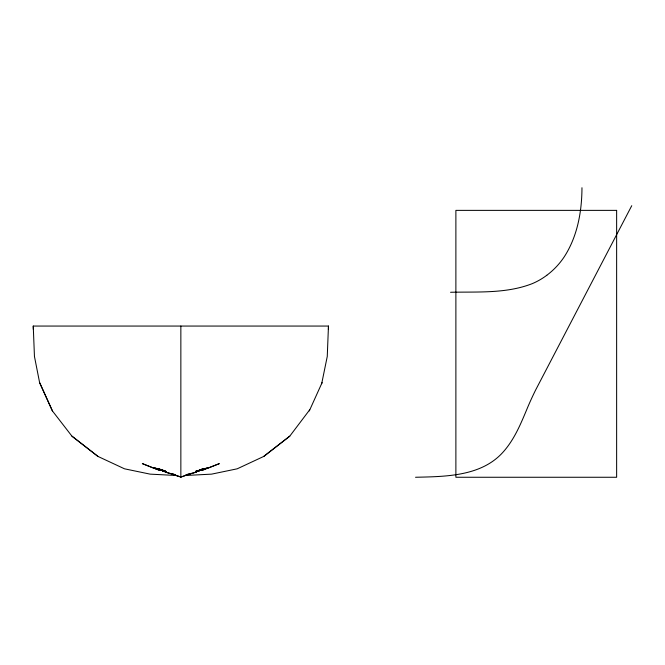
<?xml version="1.0" encoding="UTF-8"?>
<svg xmlns="http://www.w3.org/2000/svg" width="665" height="665" viewBox="0 0 665 665"><rect width="100%" height="100%" fill="white"/><g stroke="black" fill="none" stroke-linecap="round" stroke-linejoin="round"><path stroke-width="1" d="M581.966 187.738C581.883 211.586 577.461 236.299 564.369 256.632A74.547 74.547 0 0 1 546.805 275.277M321.685 383.697L327.263 356.432L328.46 326.058L33.25 326.058L34.447 356.432L39.601 382.591L52.402 410.904L71.936 436.157L97.963 456.431L124.496 468.808L150.124 474.137L176.674 475.508M328.46 326.058L328.385 329.458M33.325 329.458L33.25 326.058M185.036 475.508L211.586 474.137L237.214 468.808L263.747 456.431L289.774 436.157L309.699 409.798M309.308 410.904L322.109 382.591M631.75 205.693L535.45 390.363A335.127 335.127 0 0 0 528.301 405.858C521.393 422.292 514.768 439.407 502.516 452.732C480.712 476.464 445.351 476.564 415.542 477.262M263.747 456.431L289.774 436.157M546.805 275.277L544.959 276.615A67.988 67.988 0 0 1 532.499 283.548C506.531 293.797 477.927 291.661 450.562 292.268M194.679 472.599L202.509 468.883L194.679 472.599L185.768 474.868M195.211 472.366L204.147 468.567L195.427 472.167L205.535 468.318L195.277 472.025L207.297 468.085L195.66 471.385L207.605 468.118L199.957 470.055M184.38 475.857L180.855 477.054L171.362 473.796L180.855 477.054L191.67 473.48M196.133 471.028L198.045 470.537M199.916 470.122L207.522 468.26L219.342 463.63L207.106 468.484L200.281 469.972L205.394 469.174L197.414 470.629M186.308 474.685L193.881 472.873M199.533 470.072L207.522 468.26L201.212 469.681M161.429 469.972L156.317 469.174L164.297 470.629M160.498 469.681L154.604 468.484L142.377 463.63L154.604 468.484L164.355 470.612M162.185 470.072L154.189 468.26L163.698 470.596M165.161 471.369L155.111 468.152L166.433 472.025L156.184 468.318L166.283 472.167L157.563 468.567L167.829 472.873L174.953 474.635M167.829 472.873L175.402 474.685M165.577 471.028L154.105 468.118L165.02 471.119M165.078 471.111L154.413 468.085L165.053 471.352M170.041 473.48L177.331 475.857M167.031 472.599L159.201 468.883L166.499 472.366M71.936 436.157L97.963 456.431M39.601 382.591L52.402 410.904M180.855 326.058L180.855 477.005M204.172 469.606L200.115 470.197L204.172 469.606M202.758 470.089L197.779 470.762L202.758 470.089M616.638 210.373L455.882 210.373L455.882 477.262L616.638 477.262L616.638 210.373M163.931 470.745L158.952 470.089L163.931 470.762M161.595 470.197L157.539 469.606L161.595 470.197"/></g></svg>
